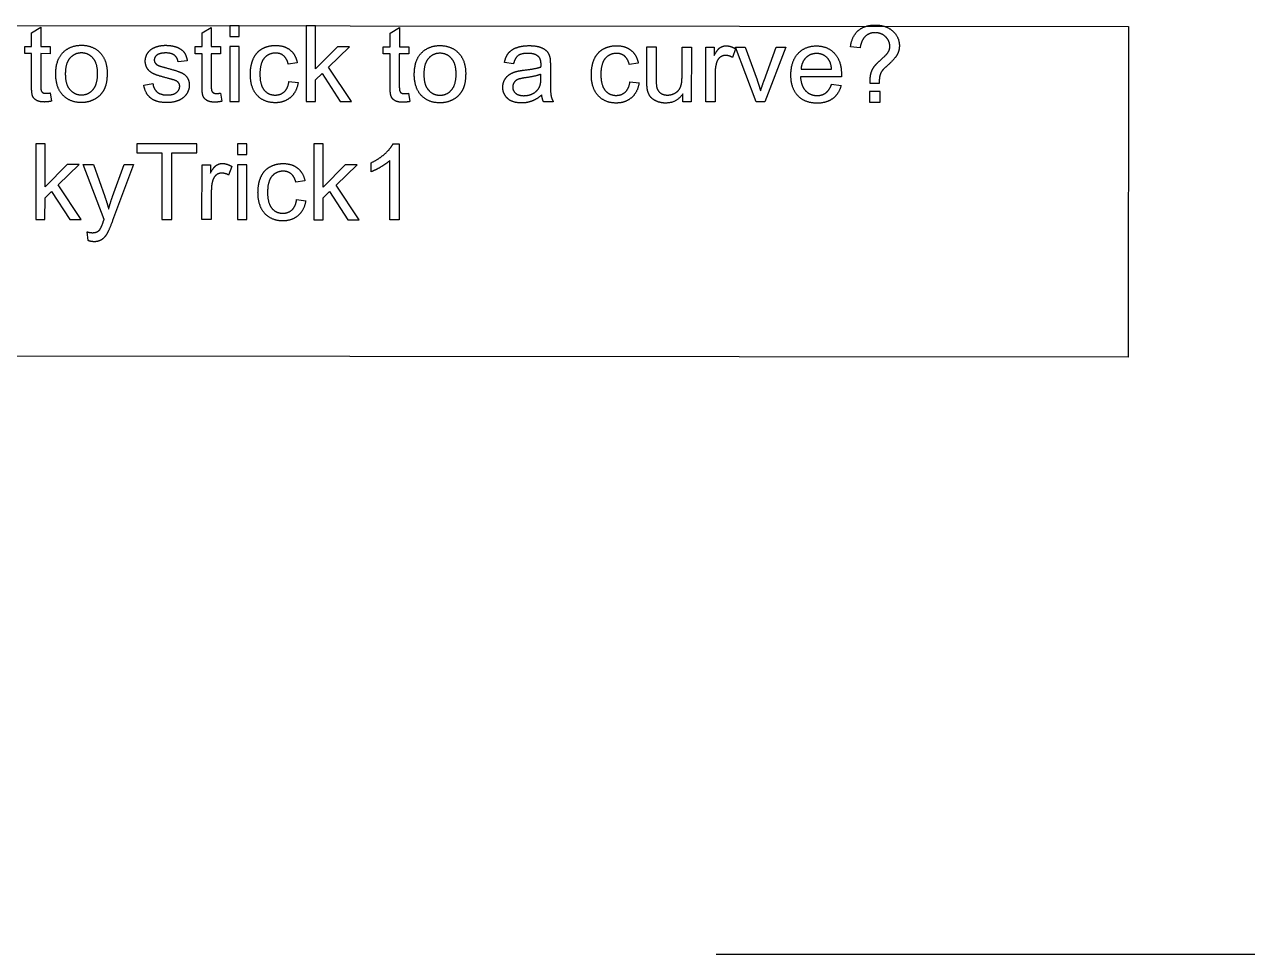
# Model space of a CAD drawing. Header units: inches. Extents: x -35.1 to 20, y -38.1 to 33.9.
# Drawn here: x -28.65 to -22.29, y 0 to 4.84 of the extents above; entities that cross this region are included whole.
import ezdxf

# ---------------------------------------------------------------- set-up
doc = ezdxf.new("R2010")
doc.units = ezdxf.units.IN
doc.layers.get('0').update_dxf_attribs({"linetype": 'CONTINUOUS'})

msp = doc.modelspace()

# ---------------------------------------------------------------- linework, layer by layer
for p, q in [((-28.6169, 4.7936), (-28.5688, 4.8225)), ((-28.6169, 4.7229), (-28.6169, 4.7936)), ((-28.5688, 4.8225), (-28.5689, 4.7229)), ((-27.7304, 4.7928), (-27.6823, 4.8217)), ((-27.7304, 4.7221), (-27.7304, 4.7928)), ((-27.6823, 4.8217), (-27.6824, 4.7221)), ((-26.7526, 4.7919), (-26.7045, 4.8208)), ((-26.7526, 4.7213), (-26.7526, 4.7919)), ((-26.7045, 4.8208), (-26.7045, 4.7212)), ((-28.6524, 4.6854), (-28.6524, 4.723)), ((-28.6524, 4.723), (-28.6169, 4.7229)), ((-28.5689, 4.7229), (-28.5202, 4.7228)), ((-28.5202, 4.7228), (-28.5203, 4.6852)), ((-27.7659, 4.6846), (-27.7659, 4.7222)), ((-27.7659, 4.7222), (-27.7304, 4.7221)), ((-27.6824, 4.7221), (-27.6337, 4.722)), ((-27.6337, 4.722), (-27.6338, 4.6844)), ((-26.7881, 4.6837), (-26.7881, 4.7213)), ((-26.7881, 4.7213), (-26.7526, 4.7213)), ((-26.7045, 4.7212), (-26.6559, 4.7212)), ((-26.6559, 4.7212), (-26.656, 4.6836)), ((-25.4175, 4.5433), (-25.4174, 4.7201)), ((-25.4174, 4.7201), (-25.369, 4.72)), ((-25.369, 4.72), (-25.3692, 4.5618)), ((-25.2346, 4.5671), (-25.2345, 4.7199)), ((-25.2345, 4.7199), (-25.1861, 4.7198)), ((-25.1861, 4.7198), (-25.1864, 4.4346)), ((-25.1112, 4.4346), (-25.1109, 4.7198)), ((-25.1109, 4.7198), (-25.0674, 4.7197)), ((-25.0674, 4.7197), (-25.0675, 4.6765)), ((-24.956, 4.7105), (-24.9727, 4.6657)), ((-24.8483, 4.4343), (-24.9565, 4.7196)), ((-24.9565, 4.7196), (-24.9055, 4.7196)), ((-24.9055, 4.7196), (-24.8444, 4.5487)), ((-24.8082, 4.5455), (-24.7446, 4.7195)), ((-24.695, 4.7194), (-24.8032, 4.4343)), ((-24.7446, 4.7195), (-24.695, 4.7194)), ((-24.3088, 4.7148), (-24.3585, 4.7207)), ((-28.617, 4.6853), (-28.6524, 4.6854)), ((-28.6171, 4.5212), (-28.617, 4.6853)), ((-28.5689, 4.6853), (-28.569, 4.5185)), ((-28.5203, 4.6852), (-28.5689, 4.6853)), ((-27.8076, 4.6486), (-27.8548, 4.6422)), ((-27.7305, 4.6845), (-27.7659, 4.6846)), ((-27.7306, 4.5204), (-27.7305, 4.6845)), ((-27.6824, 4.6845), (-27.6825, 4.5177)), ((-27.6338, 4.6844), (-27.6824, 4.6845)), ((-26.7527, 4.6837), (-26.7881, 4.6837)), ((-26.7528, 4.5196), (-26.7527, 4.6837)), ((-26.7046, 4.6836), (-26.7047, 4.5168)), ((-26.656, 4.6836), (-26.7046, 4.6836)), ((-27.2353, 4.6379), (-27.2823, 4.6307)), ((-26.1109, 4.6329), (-26.1581, 4.6393)), ((-25.9191, 4.6193), (-25.9192, 4.5548)), ((-25.4623, 4.6363), (-25.5093, 4.6291)), ((-25.0627, 4.5838), (-25.0629, 4.4345)), ((-24.6158, 4.6041), (-24.4566, 4.604)), ((-28.0338, 4.5223), (-27.986, 4.5298)), ((-27.2783, 4.541), (-27.2308, 4.5348)), ((-25.968, 4.5608), (-25.968, 4.5785)), ((-25.5053, 4.5394), (-25.4578, 4.5332)), ((-24.4059, 4.5642), (-24.6186, 4.5644)), ((-24.4572, 4.5258), (-24.4072, 4.5196)), ((-24.2096, 4.5307), (-24.256, 4.5308)), ((-28.5205, 4.4809), (-28.5135, 4.4382)), ((-27.634, 4.4801), (-27.627, 4.4374)), ((-26.6562, 4.4792), (-26.6492, 4.4365)), ((-25.2296, 4.4347), (-25.2296, 4.4766)), ((-25.904, 4.4353), (-25.9545, 4.4353)), ((-25.1864, 4.4346), (-25.2296, 4.4347)), ((-25.0629, 4.4345), (-25.1112, 4.4346)), ((-24.8032, 4.4343), (-24.8483, 4.4343)), ((-26.737, 4.2169), (-26.7058, 4.2169)), ((-26.7058, 4.2169), (-26.7062, 3.8216)), ((-28.2399, 3.8224), (-28.3478, 4.1082)), ((-28.3478, 4.1082), (-28.2957, 4.1082)), ((-28.2957, 4.1082), (-28.2365, 3.943)), ((-28.196, 3.9419), (-28.1349, 4.108)), ((-28.0865, 4.108), (-28.1953, 3.8181)), ((-28.1349, 4.108), (-28.0865, 4.108)), ((-27.7307, 3.8225), (-27.7304, 4.1077)), ((-27.7304, 4.1077), (-27.6869, 4.1076)), ((-27.6869, 4.1076), (-27.687, 4.0644)), ((-27.5755, 4.0984), (-27.5922, 4.0536)), ((-26.851, 4.0714), (-26.8509, 4.1182)), ((-26.7545, 3.8216), (-26.7542, 4.1296)), ((-27.1956, 4.0234), (-27.2426, 4.0162)), ((-27.6822, 3.9717), (-27.6824, 3.8224)), ((-27.2386, 3.9265), (-27.1911, 3.9203)), ((-27.6824, 3.8224), (-27.7307, 3.8225)), ((-26.7062, 3.8216), (-26.7545, 3.8216)), ((-28.323, 3.7132), (-28.3283, 3.7586)), ((0, 0), (-25.0576, 0))]:
    msp.add_line(p, q)
for points in [[(-22.9142, 3.1072), (-35.0559, 3.1181), (-35.0543, 4.8372), (-22.9127, 4.8263)], [(-27.5861, 4.8305), (-27.5862, 4.7749), (-27.5378, 4.7749), (-27.5378, 4.8305)], [(-27.1889, 4.8301), (-27.1893, 4.4364), (-27.1409, 4.4364), (-27.1408, 4.5495), (-27.1067, 4.5822), (-27.0126, 4.4363), (-26.9529, 4.4362), (-27.0728, 4.6157), (-26.9637, 4.7214), (-27.0263, 4.7215), (-27.1408, 4.6056), (-27.1406, 4.8301)], [(-27.5862, 4.722), (-27.5865, 4.4368), (-27.5381, 4.4368), (-27.5379, 4.722)], [(-24.259, 4.4889), (-24.2591, 4.4338), (-24.204, 4.4338), (-24.204, 4.4888)], [(-28.5951, 4.2169), (-28.5954, 3.8232), (-28.5471, 3.8232), (-28.547, 3.9363), (-28.5129, 3.969), (-28.4187, 3.8231), (-28.3591, 3.823), (-28.479, 4.0025), (-28.3699, 4.1082), (-28.4324, 4.1083), (-28.5469, 3.9924), (-28.5467, 4.2169)], [(-27.939, 4.1699), (-27.9394, 3.8227), (-27.8873, 3.8226), (-27.8869, 4.1699), (-27.7567, 4.1697), (-27.7567, 4.2162), (-28.0687, 4.2165), (-28.0688, 4.17)], [(-27.5464, 4.216), (-27.5464, 4.1604), (-27.4981, 4.1604), (-27.498, 4.216)], [(-27.1492, 4.2157), (-27.1495, 3.8219), (-27.1012, 3.8219), (-27.1011, 3.935), (-27.067, 3.9677), (-26.9728, 3.8218), (-26.9132, 3.8217), (-27.0331, 4.0012), (-26.924, 4.107), (-26.9865, 4.107), (-27.1011, 3.9911), (-27.1008, 4.2156)], [(-27.5465, 4.1075), (-27.5467, 3.8223), (-27.4984, 3.8223), (-27.4981, 4.1075)]]:
    msp.add_lwpolyline(points, close=True)
for points in [[(-24.3185, 4.805), (-24.2853, 4.8342), (-24.2308, 4.8342)], [(-24.2308, 4.8342), (-24.1731, 4.8341), (-24.1387, 4.8027)], [(-24.3585, 4.7207), (-24.3517, 4.7758), (-24.3185, 4.805)], [(-24.2816, 4.7752), (-24.3023, 4.7558), (-24.3088, 4.7148)], [(-24.23, 4.7945), (-24.2609, 4.7945), (-24.2816, 4.7752)], [(-24.1761, 4.7731), (-24.1981, 4.7944), (-24.23, 4.7945)], [(-24.1541, 4.7235), (-24.1541, 4.7517), (-24.1761, 4.7731)], [(-24.1387, 4.8027), (-24.1044, 4.7712), (-24.1044, 4.7267)], [(-28.4469, 4.6975), (-28.4101, 4.7292), (-28.3572, 4.7291)], [(-28.3572, 4.7291), (-28.2984, 4.7291), (-28.2611, 4.6905)], [(-28.0169, 4.682), (-28.0081, 4.6982), (-27.9931, 4.7089)], [(-27.9931, 4.7089), (-27.9818, 4.7173), (-27.9623, 4.723)], [(-27.9623, 4.723), (-27.9428, 4.7288), (-27.9206, 4.7287)], [(-27.9206, 4.7287), (-27.887, 4.7287), (-27.8616, 4.719)], [(-27.8616, 4.719), (-27.8362, 4.7093), (-27.8242, 4.6928)], [(-27.4638, 4.659), (-27.4485, 4.6937), (-27.4172, 4.711)], [(-27.4172, 4.711), (-27.3859, 4.7283), (-27.3491, 4.7282)], [(-27.3491, 4.7282), (-27.3026, 4.7282), (-27.2731, 4.7047)], [(-26.5826, 4.6959), (-26.5458, 4.7275), (-26.4929, 4.7275)], [(-26.4929, 4.7275), (-26.4341, 4.7274), (-26.3968, 4.6888)], [(-26.1369, 4.6883), (-26.1221, 4.707), (-26.0941, 4.717)], [(-26.0941, 4.717), (-26.0662, 4.7271), (-26.0294, 4.727)], [(-26.0294, 4.727), (-25.9929, 4.727), (-25.9701, 4.7184)], [(-25.9701, 4.7184), (-25.9472, 4.7098), (-25.9365, 4.6968)], [(-25.6908, 4.6575), (-25.6755, 4.6921), (-25.6442, 4.7094)], [(-25.6442, 4.7094), (-25.6129, 4.7267), (-25.5761, 4.7266)], [(-25.5761, 4.7266), (-25.5296, 4.7266), (-25.5001, 4.7031)], [(-25.0675, 4.6765), (-25.0508, 4.7068), (-25.0367, 4.7165)], [(-25.0367, 4.7165), (-25.0226, 4.7261), (-25.0057, 4.7261)], [(-25.0057, 4.7261), (-24.9812, 4.7261), (-24.956, 4.7105)], [(-24.6313, 4.686), (-24.5942, 4.7258), (-24.5352, 4.7257)], [(-24.5352, 4.7257), (-24.478, 4.7257), (-24.4417, 4.6867)], [(-24.1616, 4.6948), (-24.1541, 4.7079), (-24.1541, 4.7235)], [(-24.1044, 4.7267), (-24.1044, 4.7009), (-24.1165, 4.6791)], [(-28.4911, 4.5802), (-28.491, 4.6594), (-28.4469, 4.6975)], [(-28.4174, 4.6621), (-28.4414, 4.6349), (-28.4414, 4.5802)], [(-28.3573, 4.6891), (-28.3935, 4.6892), (-28.4174, 4.6621)], [(-28.2975, 4.6618), (-28.3215, 4.6891), (-28.3573, 4.6891)], [(-28.2736, 4.5816), (-28.2735, 4.6345), (-28.2975, 4.6618)], [(-28.2611, 4.6905), (-28.2238, 4.6519), (-28.2239, 4.584)], [(-28.0256, 4.6467), (-28.0256, 4.6657), (-28.0169, 4.682)], [(-28.0151, 4.6084), (-28.0257, 4.6257), (-28.0256, 4.6467)], [(-27.9646, 4.678), (-27.9789, 4.667), (-27.9789, 4.6523)], [(-27.9789, 4.6523), (-27.9789, 4.6429), (-27.973, 4.6353)], [(-27.9171, 4.689), (-27.9504, 4.689), (-27.9646, 4.678)], [(-27.8735, 4.6766), (-27.8889, 4.689), (-27.9171, 4.689)], [(-27.8548, 4.6422), (-27.858, 4.6642), (-27.8735, 4.6766)], [(-27.8242, 4.6928), (-27.8121, 4.6763), (-27.8076, 4.6486)], [(-27.4792, 4.5782), (-27.4791, 4.6244), (-27.4638, 4.659)], [(-27.4066, 4.6624), (-27.4295, 4.6362), (-27.4295, 4.5795)], [(-27.3472, 4.6885), (-27.3837, 4.6885), (-27.4066, 4.6624)], [(-27.306, 4.6739), (-27.3231, 4.6885), (-27.3472, 4.6885)], [(-27.2823, 4.6307), (-27.289, 4.6594), (-27.306, 4.6739)], [(-27.2731, 4.7047), (-27.2436, 4.6811), (-27.2353, 4.6379)], [(-26.6268, 4.5785), (-26.6267, 4.6578), (-26.5826, 4.6959)], [(-26.5531, 4.6604), (-26.5771, 4.6333), (-26.5771, 4.5785)], [(-26.493, 4.6874), (-26.5292, 4.6875), (-26.5531, 4.6604)], [(-26.4332, 4.6601), (-26.4572, 4.6874), (-26.493, 4.6874)], [(-26.4093, 4.58), (-26.4092, 4.6329), (-26.4332, 4.6601)], [(-26.3968, 4.6888), (-26.3595, 4.6503), (-26.3596, 4.5823)], [(-26.1581, 4.6393), (-26.1516, 4.6697), (-26.1369, 4.6883)], [(-26.0868, 4.6751), (-26.103, 4.6632), (-26.1109, 4.6329)], [(-26.0364, 4.687), (-26.0705, 4.6871), (-26.0868, 4.6751)], [(-25.9814, 4.6706), (-25.9999, 4.687), (-26.0364, 4.687)], [(-25.9677, 4.629), (-25.9677, 4.6585), (-25.9814, 4.6706)], [(-25.9365, 4.6968), (-25.9258, 4.6837), (-25.9215, 4.6638)], [(-25.9215, 4.6638), (-25.9191, 4.6515), (-25.9191, 4.6193)], [(-25.7062, 4.5766), (-25.7061, 4.6228), (-25.6908, 4.6575)], [(-25.6336, 4.6608), (-25.6565, 4.6346), (-25.6565, 4.5779)], [(-25.5742, 4.6869), (-25.6108, 4.6869), (-25.6336, 4.6608)], [(-25.533, 4.6724), (-25.5501, 4.6869), (-25.5742, 4.6869)], [(-25.5093, 4.6291), (-25.516, 4.6578), (-25.533, 4.6724)], [(-25.5001, 4.7031), (-25.4706, 4.6796), (-25.4623, 4.6363)], [(-25.0366, 4.6667), (-25.0492, 4.6572), (-25.0546, 4.6402)], [(-25.0081, 4.6762), (-25.024, 4.6762), (-25.0366, 4.6667)], [(-24.9727, 4.6657), (-24.9904, 4.6762), (-25.0081, 4.6762)], [(-24.6685, 4.5744), (-24.6684, 4.6463), (-24.6313, 4.686)], [(-24.5907, 4.6637), (-24.6134, 4.6415), (-24.6158, 4.6041)], [(-24.5347, 4.686), (-24.568, 4.686), (-24.5907, 4.6637)], [(-24.4748, 4.658), (-24.4979, 4.6859), (-24.5347, 4.686)], [(-24.4566, 4.604), (-24.4598, 4.64), (-24.4748, 4.658)], [(-24.4417, 4.6867), (-24.4055, 4.6477), (-24.4056, 4.5771)], [(-24.2291, 4.6258), (-24.2194, 4.6373), (-24.1943, 4.6595)], [(-24.1943, 4.6595), (-24.1692, 4.6816), (-24.1616, 4.6948)], [(-24.1165, 4.6791), (-24.1286, 4.6574), (-24.1638, 4.6263)], [(-28.4543, 4.4695), (-28.4912, 4.508), (-28.4911, 4.5802)], [(-28.4414, 4.5802), (-28.4415, 4.5254), (-28.4176, 4.4981)], [(-28.2975, 4.4981), (-28.2736, 4.5255), (-28.2736, 4.5816)], [(-28.2239, 4.584), (-28.2239, 4.5289), (-28.2405, 4.4974)], [(-27.9839, 4.5812), (-28.0045, 4.5911), (-28.0151, 4.6084)], [(-27.9102, 4.5579), (-27.9634, 4.5714), (-27.9839, 4.5812)], [(-27.973, 4.6353), (-27.9671, 4.6275), (-27.9545, 4.6224)], [(-27.9545, 4.6224), (-27.9472, 4.6197), (-27.9118, 4.61)], [(-27.9118, 4.61), (-27.8605, 4.5963), (-27.8402, 4.5875)], [(-27.8402, 4.5875), (-27.82, 4.5788), (-27.8084, 4.5621)], [(-27.4295, 4.5795), (-27.4296, 4.5221), (-27.4076, 4.496)], [(-26.4332, 4.4965), (-26.4093, 4.5238), (-26.4093, 4.58)], [(-26.3596, 4.5823), (-26.3596, 4.5273), (-26.3762, 4.4957)], [(-26.132, 4.5767), (-26.1165, 4.5872), (-26.0972, 4.5926)], [(-26.0972, 4.5926), (-26.083, 4.5963), (-26.0542, 4.5998)], [(-26.0542, 4.5998), (-25.9957, 4.6067), (-25.968, 4.6163)], [(-25.968, 4.6163), (-25.9677, 4.6263), (-25.9677, 4.629)], [(-25.0546, 4.6402), (-25.0627, 4.6145), (-25.0627, 4.5838)], [(-24.2563, 4.5453), (-24.2563, 4.5737), (-24.2482, 4.5944)], [(-24.2482, 4.5944), (-24.2423, 4.61), (-24.2291, 4.6258)], [(-24.1947, 4.5954), (-24.202, 4.5855), (-24.2055, 4.5726)], [(-24.1638, 4.6263), (-24.1875, 4.6054), (-24.1947, 4.5954)], [(-28.6112, 4.4642), (-28.6171, 4.4777), (-28.6171, 4.5212)], [(-28.569, 4.5185), (-28.5691, 4.4978), (-28.5665, 4.4919)], [(-27.9967, 4.4538), (-28.0258, 4.4769), (-28.0338, 4.5223)], [(-27.986, 4.5298), (-27.982, 4.5011), (-27.9636, 4.4857)], [(-27.8608, 4.5415), (-27.8708, 4.548), (-27.9102, 4.5579)], [(-27.8628, 4.4839), (-27.8466, 4.4975), (-27.8466, 4.5157)], [(-27.8466, 4.5157), (-27.8466, 4.5321), (-27.8608, 4.5415)], [(-27.7969, 4.5208), (-27.797, 4.4966), (-27.8111, 4.4753)], [(-27.8084, 4.5621), (-27.7969, 4.5455), (-27.7969, 4.5208)], [(-27.7247, 4.4634), (-27.7306, 4.4769), (-27.7306, 4.5204)], [(-27.6825, 4.5177), (-27.6826, 4.497), (-27.68, 4.4911)], [(-27.4437, 4.4685), (-27.4792, 4.5068), (-27.4792, 4.5782)], [(-27.3026, 4.4873), (-27.2835, 4.5047), (-27.2783, 4.541)], [(-27.2308, 4.5348), (-27.2386, 4.4856), (-27.2708, 4.4579)], [(-26.7469, 4.4625), (-26.7528, 4.4761), (-26.7528, 4.5196)], [(-26.7047, 4.5168), (-26.7047, 4.4962), (-26.7022, 4.4902)], [(-26.59, 4.4679), (-26.6269, 4.5063), (-26.6268, 4.5785)], [(-26.5771, 4.5785), (-26.5772, 4.5237), (-26.5533, 4.4964)], [(-26.1666, 4.5107), (-26.1665, 4.5317), (-26.157, 4.549)], [(-26.157, 4.549), (-26.1474, 4.5663), (-26.132, 4.5767)], [(-26.1083, 4.535), (-26.115, 4.5246), (-26.115, 4.512)], [(-26.0892, 4.5507), (-26.1015, 4.5453), (-26.1083, 4.535)], [(-26.047, 4.5603), (-26.0768, 4.556), (-26.0892, 4.5507)], [(-25.968, 4.5785), (-25.9944, 4.5678), (-26.047, 4.5603)], [(-25.9759, 4.5124), (-25.9681, 4.5288), (-25.968, 4.5608)], [(-25.9192, 4.5548), (-25.9192, 4.4874), (-25.9162, 4.4695)], [(-25.6707, 4.4669), (-25.7063, 4.5052), (-25.7062, 4.5766)], [(-25.6565, 4.5779), (-25.6566, 4.5205), (-25.6346, 4.4944)], [(-25.5296, 4.4857), (-25.5105, 4.5031), (-25.5053, 4.5394)], [(-25.4578, 4.5332), (-25.4656, 4.484), (-25.4978, 4.4563)], [(-25.4146, 4.4982), (-25.4176, 4.5125), (-25.4175, 4.5433)], [(-25.3692, 4.5618), (-25.3692, 4.524), (-25.3663, 4.5108)], [(-25.2426, 4.5114), (-25.2346, 4.5306), (-25.2346, 4.5671)], [(-24.8444, 4.5487), (-24.8345, 4.5211), (-24.8262, 4.4913)], [(-24.8262, 4.4913), (-24.8197, 4.5138), (-24.8082, 4.5455)], [(-24.6319, 4.4662), (-24.6686, 4.5048), (-24.6685, 4.5744)], [(-24.6186, 4.5644), (-24.6159, 4.5174), (-24.592, 4.4924)], [(-24.487, 4.4813), (-24.4682, 4.4952), (-24.4572, 4.5258)], [(-24.4072, 4.5196), (-24.4191, 4.4758), (-24.4511, 4.4517)], [(-24.4056, 4.5771), (-24.4056, 4.5728), (-24.4059, 4.5642)], [(-24.256, 4.5308), (-24.2563, 4.5404), (-24.2563, 4.5453)], [(-24.2055, 4.5726), (-24.209, 4.5597), (-24.2096, 4.5307)], [(-28.5909, 4.4423), (-28.6053, 4.4506), (-28.6112, 4.4642)], [(-28.5665, 4.4919), (-28.564, 4.486), (-28.5582, 4.4825)], [(-28.5582, 4.4825), (-28.5524, 4.479), (-28.5417, 4.479)], [(-28.5417, 4.479), (-28.5336, 4.479), (-28.5205, 4.4809)], [(-28.3575, 4.431), (-28.4174, 4.4311), (-28.4543, 4.4695)], [(-28.4176, 4.4981), (-28.3937, 4.4708), (-28.3575, 4.4708)], [(-28.3575, 4.4708), (-28.3215, 4.4708), (-28.2975, 4.4981)], [(-28.2405, 4.4974), (-28.257, 4.4659), (-28.2886, 4.4484)], [(-27.912, 4.4306), (-27.9676, 4.4307), (-27.9967, 4.4538)], [(-27.9636, 4.4857), (-27.9452, 4.4704), (-27.9122, 4.4704)], [(-27.9122, 4.4704), (-27.8789, 4.4704), (-27.8628, 4.4839)], [(-27.8111, 4.4753), (-27.8252, 4.4539), (-27.8518, 4.4423)], [(-27.7044, 4.4415), (-27.7189, 4.4498), (-27.7247, 4.4634)], [(-27.68, 4.4911), (-27.6775, 4.4852), (-27.6717, 4.4817)], [(-27.6717, 4.4817), (-27.6659, 4.4782), (-27.6552, 4.4782)], [(-27.6552, 4.4782), (-27.6471, 4.4782), (-27.634, 4.4801)], [(-27.3496, 4.4301), (-27.4082, 4.4302), (-27.4437, 4.4685)], [(-27.4076, 4.496), (-27.3856, 4.4699), (-27.3501, 4.4699)], [(-27.3501, 4.4699), (-27.3216, 4.4699), (-27.3026, 4.4873)], [(-27.2708, 4.4579), (-27.3029, 4.4301), (-27.3496, 4.4301)], [(-26.7266, 4.4406), (-26.741, 4.4489), (-26.7469, 4.4625)], [(-26.7022, 4.4902), (-26.6997, 4.4843), (-26.6939, 4.4808)], [(-26.6939, 4.4808), (-26.6881, 4.4773), (-26.6774, 4.4773)], [(-26.6774, 4.4773), (-26.6693, 4.4773), (-26.6562, 4.4792)], [(-26.4932, 4.4294), (-26.5531, 4.4294), (-26.59, 4.4679)], [(-26.5533, 4.4964), (-26.5294, 4.4691), (-26.4932, 4.4691)], [(-26.4932, 4.4691), (-26.4572, 4.4691), (-26.4332, 4.4965)], [(-26.3762, 4.4957), (-26.3927, 4.4642), (-26.4243, 4.4468)], [(-26.1414, 4.452), (-26.1666, 4.475), (-26.1666, 4.5107)], [(-26.0691, 4.429), (-26.1161, 4.429), (-26.1414, 4.452)], [(-26.115, 4.512), (-26.115, 4.4927), (-26.1004, 4.4798)], [(-26.1004, 4.4798), (-26.0858, 4.4669), (-26.0576, 4.4668)], [(-26.0576, 4.4668), (-26.0296, 4.4668), (-26.0079, 4.479)], [(-25.9641, 4.4705), (-25.991, 4.4477), (-26.0158, 4.4383)], [(-26.0079, 4.479), (-25.9861, 4.4912), (-25.9759, 4.5124)], [(-25.9545, 4.4353), (-25.962, 4.4504), (-25.9641, 4.4705)], [(-25.9162, 4.4695), (-25.9131, 4.4517), (-25.904, 4.4353)], [(-25.5766, 4.4285), (-25.6352, 4.4286), (-25.6707, 4.4669)], [(-25.6346, 4.4944), (-25.6126, 4.4683), (-25.5771, 4.4683)], [(-25.5771, 4.4683), (-25.5486, 4.4683), (-25.5296, 4.4857)], [(-25.4978, 4.4563), (-25.5299, 4.4285), (-25.5766, 4.4285)], [(-25.3997, 4.4624), (-25.4103, 4.477), (-25.4146, 4.4982)], [(-25.3673, 4.438), (-25.3891, 4.4477), (-25.3997, 4.4624)], [(-25.3663, 4.5108), (-25.3617, 4.4917), (-25.347, 4.4808)], [(-25.347, 4.4808), (-25.3322, 4.47), (-25.3104, 4.4699)], [(-25.2296, 4.4766), (-25.2629, 4.4283), (-25.3201, 4.4283)], [(-25.3104, 4.4699), (-25.2887, 4.4699), (-25.2696, 4.481)], [(-25.2696, 4.481), (-25.2505, 4.4922), (-25.2426, 4.5114)], [(-24.5327, 4.4276), (-24.5953, 4.4277), (-24.6319, 4.4662)], [(-24.592, 4.4924), (-24.5682, 4.4674), (-24.5324, 4.4674)], [(-24.5324, 4.4674), (-24.5058, 4.4673), (-24.487, 4.4813)], [(-28.55, 4.4339), (-28.5764, 4.4339), (-28.5909, 4.4423)], [(-28.5135, 4.4382), (-28.5339, 4.4339), (-28.55, 4.4339)], [(-28.2886, 4.4484), (-28.3202, 4.431), (-28.3575, 4.431)], [(-27.8518, 4.4423), (-27.8784, 4.4306), (-27.912, 4.4306)], [(-27.6635, 4.4331), (-27.6899, 4.4331), (-27.7044, 4.4415)], [(-27.627, 4.4374), (-27.6474, 4.4331), (-27.6635, 4.4331)], [(-26.6857, 4.4322), (-26.7121, 4.4323), (-26.7266, 4.4406)], [(-26.6492, 4.4365), (-26.6696, 4.4322), (-26.6857, 4.4322)], [(-26.4243, 4.4468), (-26.4559, 4.4293), (-26.4932, 4.4294)], [(-26.0158, 4.4383), (-26.0407, 4.429), (-26.0691, 4.429)], [(-25.3201, 4.4283), (-25.3454, 4.4283), (-25.3673, 4.438)], [(-24.4511, 4.4517), (-24.4831, 4.4276), (-24.5327, 4.4276)], [(-26.78, 4.1643), (-26.7496, 4.1914), (-26.737, 4.2169)], [(-26.8509, 4.1182), (-26.8103, 4.1372), (-26.78, 4.1643)], [(-27.687, 4.0644), (-27.6703, 4.0947), (-27.6562, 4.1044)], [(-27.6562, 4.1044), (-27.6421, 4.114), (-27.6252, 4.114)], [(-27.6252, 4.114), (-27.6007, 4.114), (-27.5755, 4.0984)], [(-27.4241, 4.0446), (-27.4087, 4.0792), (-27.3774, 4.0965)], [(-27.3774, 4.0965), (-27.3461, 4.1138), (-27.3093, 4.1137)], [(-27.3075, 4.074), (-27.344, 4.074), (-27.3669, 4.0479)], [(-27.3093, 4.1137), (-27.2629, 4.1137), (-27.2334, 4.0902)], [(-27.2663, 4.0595), (-27.2833, 4.074), (-27.3075, 4.074)], [(-27.2334, 4.0902), (-27.2038, 4.0667), (-27.1956, 4.0234)], [(-26.8, 4.0964), (-26.8284, 4.0797), (-26.851, 4.0714)], [(-26.7542, 4.1296), (-26.7717, 4.113), (-26.8, 4.0964)], [(-27.6741, 4.0281), (-27.6822, 4.0024), (-27.6822, 3.9717)], [(-27.6561, 4.0546), (-27.6687, 4.045), (-27.6741, 4.0281)], [(-27.6276, 4.0641), (-27.6435, 4.0641), (-27.6561, 4.0546)], [(-27.5922, 4.0536), (-27.6099, 4.0641), (-27.6276, 4.0641)], [(-27.4395, 3.9637), (-27.4394, 4.0099), (-27.4241, 4.0446)], [(-27.3669, 4.0479), (-27.3897, 4.0217), (-27.3898, 3.965)], [(-27.2426, 4.0162), (-27.2492, 4.0449), (-27.2663, 4.0595)], [(-27.404, 3.854), (-27.4395, 3.8923), (-27.4395, 3.9637)], [(-27.3898, 3.965), (-27.3898, 3.9076), (-27.3678, 3.8815)], [(-28.2365, 3.943), (-28.225, 3.9115), (-28.2159, 3.8769)], [(-28.2159, 3.8769), (-28.2076, 3.9102), (-28.196, 3.9419)], [(-27.3678, 3.8815), (-27.3458, 3.8554), (-27.3104, 3.8554)], [(-27.2628, 3.8728), (-27.2437, 3.8902), (-27.2386, 3.9265)], [(-27.1911, 3.9203), (-27.1989, 3.8711), (-27.231, 3.8434)], [(-28.2442, 3.8106), (-28.2428, 3.8146), (-28.2399, 3.8224)], [(-28.1953, 3.8181), (-28.2128, 3.7711), (-28.2225, 3.7534)], [(-27.3099, 3.8156), (-27.3684, 3.8157), (-27.404, 3.854)], [(-27.3104, 3.8554), (-27.2819, 3.8554), (-27.2628, 3.8728)], [(-27.231, 3.8434), (-27.2631, 3.8156), (-27.3099, 3.8156)], [(-28.3283, 3.7586), (-28.3124, 3.7542), (-28.3006, 3.7542)], [(-28.3006, 3.7542), (-28.2845, 3.7542), (-28.2748, 3.7596)], [(-28.2748, 3.7596), (-28.2652, 3.7649), (-28.259, 3.7746)], [(-28.259, 3.7746), (-28.2544, 3.7819), (-28.2442, 3.8106)], [(-28.2225, 3.7534), (-28.2354, 3.7295), (-28.2521, 3.7183)], [(-28.2918, 3.7072), (-28.3058, 3.7072), (-28.323, 3.7132)], [(-28.2521, 3.7183), (-28.2687, 3.7072), (-28.2918, 3.7072)]]:
    msp.add_open_spline(points, degree=2)

doc.saveas('drawing.dxf')
